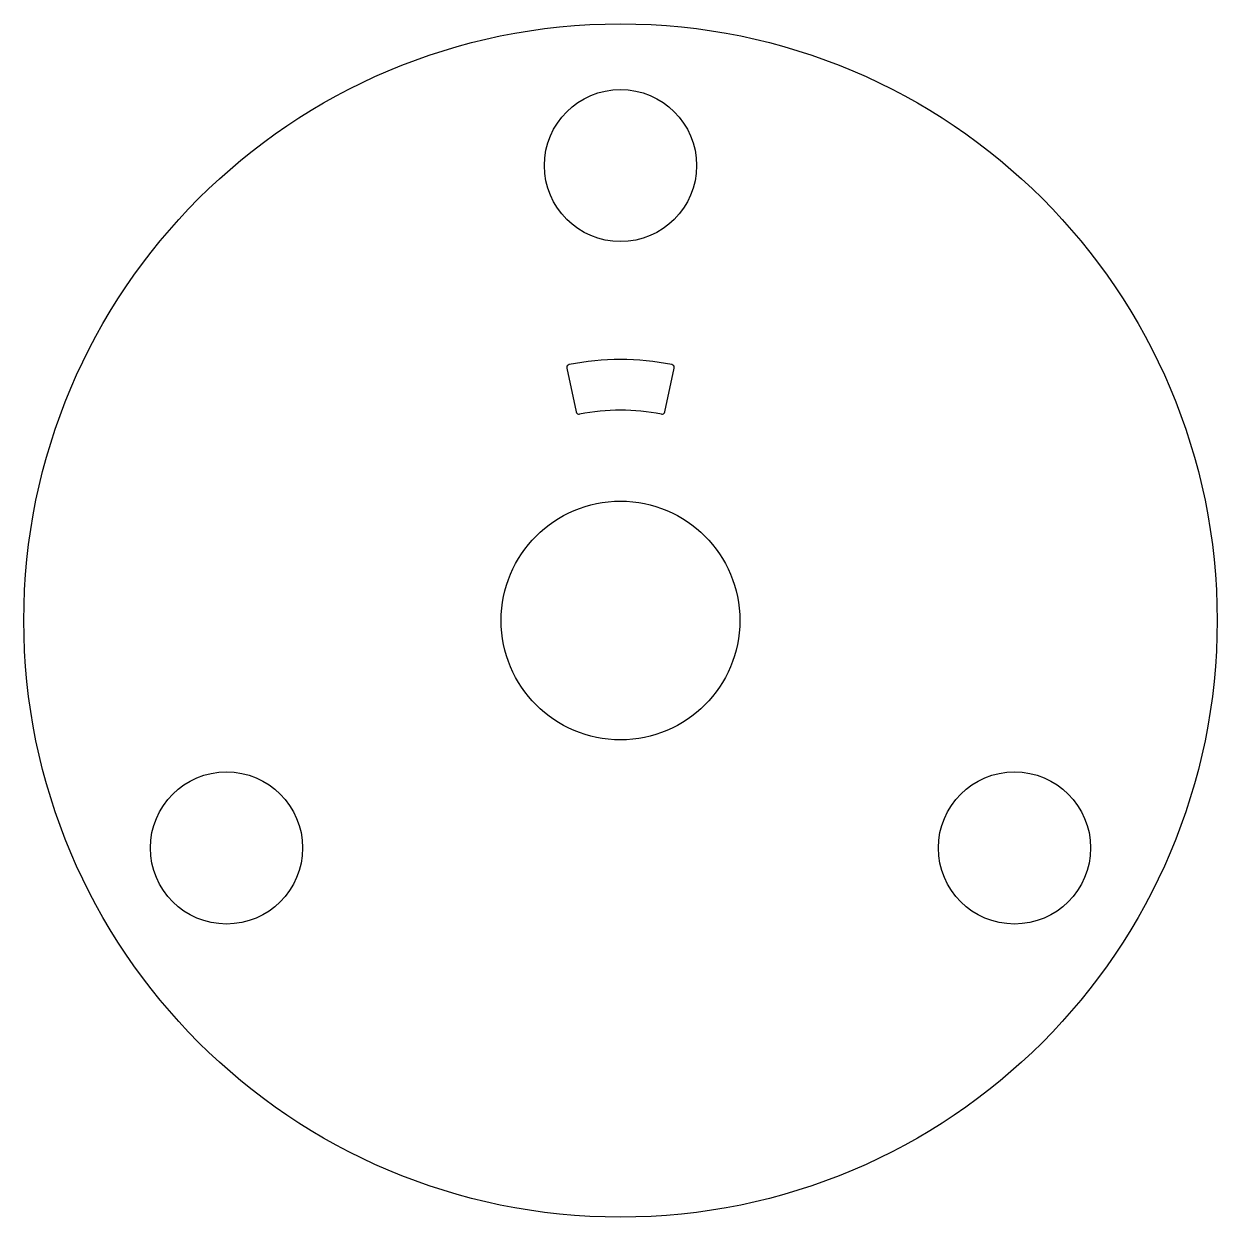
# Model space of a CAD drawing. Header units: millimetres. Extents: x -20 to 20, y -20 to 20.
import ezdxf

# ---------------------------------------------------------------- set-up
doc = ezdxf.new("R2010")
doc.units = ezdxf.units.MM

msp = doc.modelspace()

# ---------------------------------------------------------------- linework, layer by layer
at = {"color": 7, "linetype": 'Continuous', "lineweight": 25}
for p, q in [((-1.798, 8.46), (-1.486, 6.993)), ((1.486, 6.993), (1.798, 8.46))]:
    msp.add_line(p, q, dxfattribs=at)
for centre, radius in [((0, 0), 20), ((0, 15.25), 2.55), ((0, 0), 4), ((-13.207, -7.625), 2.55), ((13.207, -7.625), 2.55)]:
    msp.add_circle(centre, radius, dxfattribs=at)
for centre, radius, start, end in [((-1.701, 8.481), 0.1, 101.3376, 192), ((0, 0), 8.75, 78.6624, 101.3376), ((1.701, 8.481), 0.1, 348, 78.6624), ((-1.389, 7.014), 0.1, 192, 281.1986), ((0, 0), 7.05, 78.8014, 101.1986), ((1.389, 7.014), 0.1, 258.8014, 348)]:
    msp.add_arc(centre, radius, start, end, dxfattribs=at)

doc.saveas('drawing.dxf')
